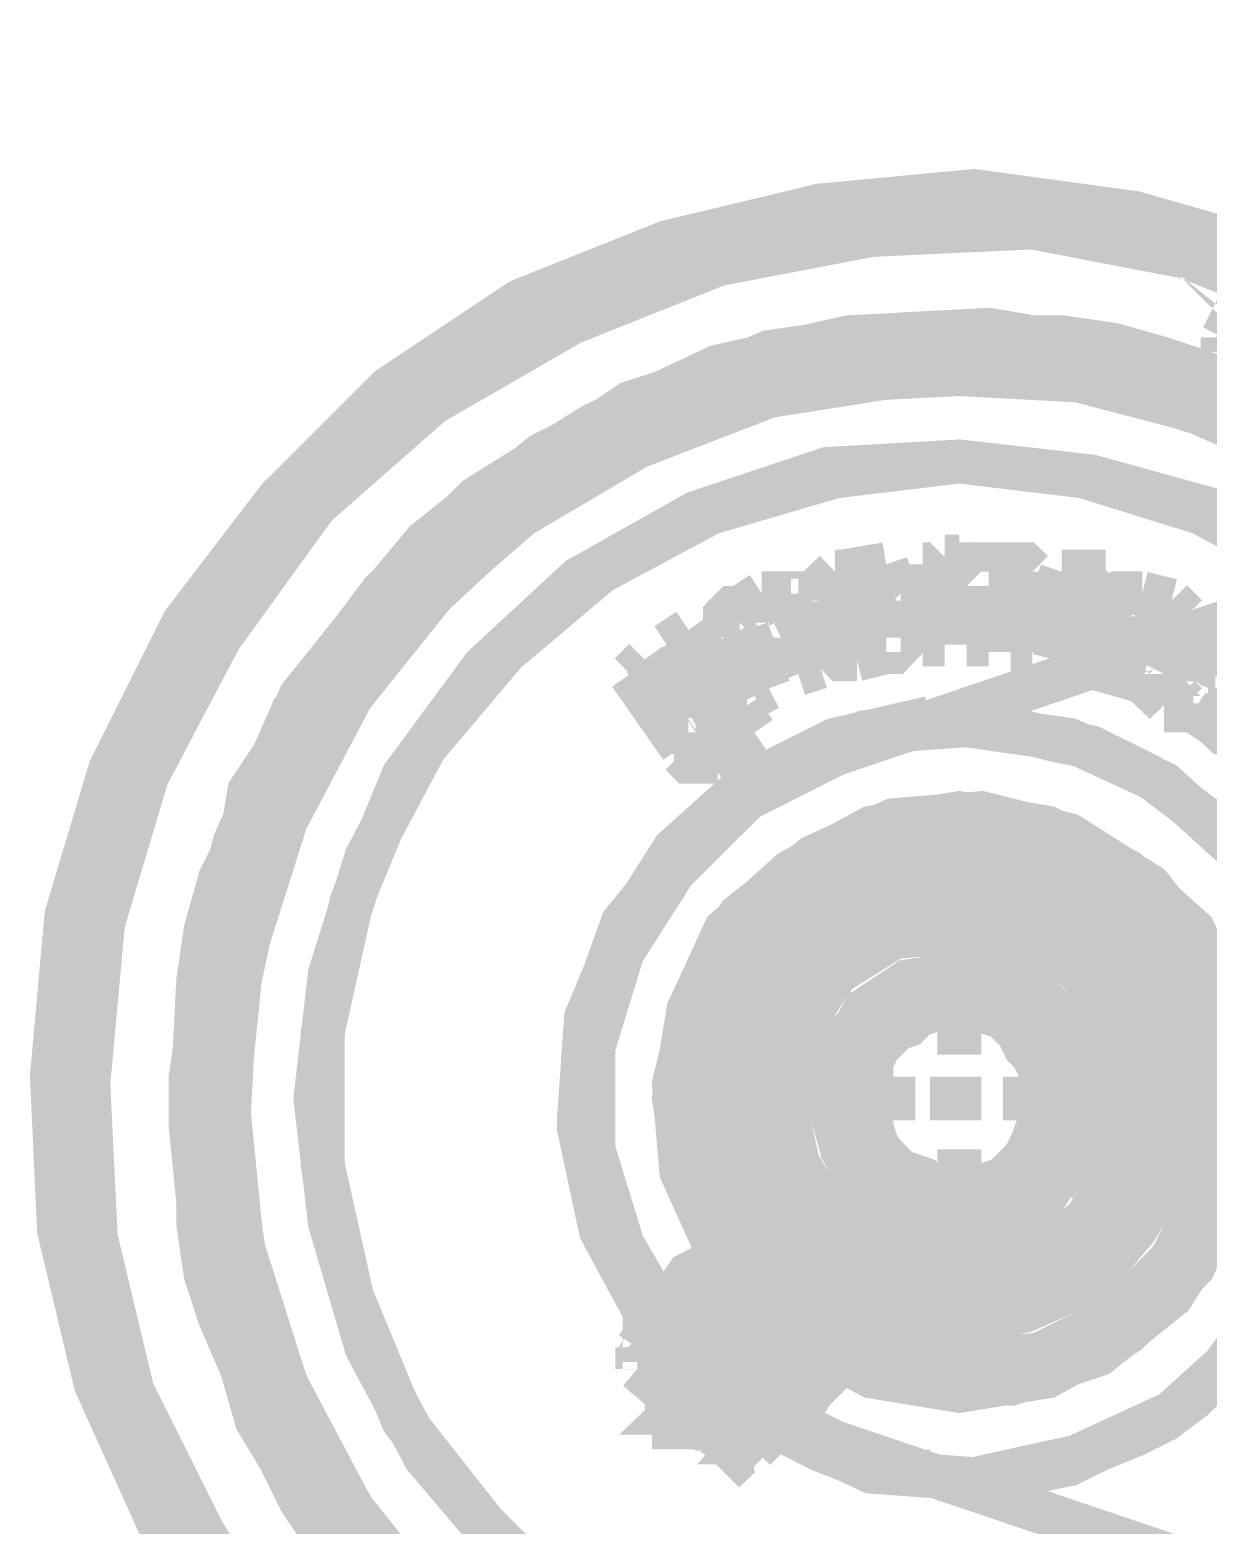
# Model space of a CAD drawing. Extents: x 0.1 to 11.6, y 0.3 to 16.2.
# Drawn here: x 7.9133 to 8.1817, y 12.2961 to 12.6367 of the extents above; entities that cross this region are included whole.
import ezdxf

# ---------------------------------------------------------------- set-up
doc = ezdxf.new("R2010")
doc.units = 0
doc.header["$MEASUREMENT"] = 0

msp = doc.modelspace()

# ---------------------------------------------------------------- linework, layer by layer
at = {"color": 0, "const_width": 0.01}
for points in [[(8.56836, 12.6317), (8.09668, 12.4717), (8.07667, 12.4616), (8.06, 12.445), (8.04833, 12.4267), (8.04167, 12.405), (8.04167, 12.3817), (8.04833, 12.36), (8.06, 12.34), (8.07667, 12.325), (8.09668, 12.315), (8.52001, 12.1717)], [(8.25999, 12.5483), (8.23167, 12.57), (8.19997, 12.585), (8.16499, 12.595), (8.12831, 12.6), (8.09332, 12.5967), (8.05832, 12.5883), (8.02501, 12.575), (7.99501, 12.555), (7.97, 12.53), (7.94835, 12.5017), (7.93164, 12.4683), (7.92165, 12.435), (7.91835, 12.3983), (7.91997, 12.3633), (7.92833, 12.3283), (7.94336, 12.295), (7.96332, 12.265)], [(8.25999, 12.5467), (8.23167, 12.5684), (8.19997, 12.585), (8.16499, 12.595), (8.12999, 12.5983), (8.09332, 12.5967), (8.05832, 12.5883), (8.02669, 12.5733), (7.99669, 12.5533), (7.97, 12.53), (7.94835, 12.5), (7.93332, 12.4683), (7.92165, 12.435), (7.91835, 12.3983), (7.91997, 12.3633), (7.92833, 12.3283), (7.94336, 12.295), (7.96332, 12.265)], [(8.26167, 12.5483), (8.26167, 12.5467), (8.25999, 12.5467), (8.23167, 12.5684), (8.19997, 12.5833), (8.16499, 12.5933), (8.12999, 12.5983), (8.095, 12.595), (8.06, 12.5866), (8.02669, 12.5733), (7.99669, 12.5533), (7.97168, 12.5283), (7.94997, 12.5), (7.93332, 12.4683), (7.92333, 12.4333), (7.91997, 12.3983), (7.92165, 12.3617), (7.93001, 12.3283), (7.94499, 12.295), (7.965, 12.265), (7.98833, 12.2383)], [(7.96669, 12.2717), (7.94835, 12.3017), (7.93332, 12.3333), (7.92665, 12.3683), (7.92503, 12.405), (7.93001, 12.44), (7.94168, 12.4733), (7.95833, 12.505), (7.98167, 12.5333), (8.00836, 12.555), (8.03999, 12.5733), (8.07335, 12.5866), (8.10835, 12.5917), (8.14333, 12.5917), (8.17833, 12.585), (8.21164, 12.5717), (8.24164, 12.5533), (8.26833, 12.53)], [(8.26335, 12.5167), (8.25999, 12.52), (8.25836, 12.5217), (8.26833, 12.53), (8.24164, 12.5533), (8.21001, 12.5717), (8.17665, 12.585), (8.14165, 12.5917), (8.10499, 12.59), (8.06999, 12.5833), (8.03668, 12.57), (8.00499, 12.5517), (7.97835, 12.5283), (7.95665, 12.4983), (7.94, 12.4667), (7.93001, 12.4333), (7.92665, 12.3967), (7.92833, 12.3617), (7.93668, 12.3267), (7.95335, 12.2933), (7.97331, 12.2633)], [(8.21832, 12.54), (8.24333, 12.52), (8.24001, 12.5233)], [(8.19168, 12.5767), (8.19, 12.5767), (8.185, 12.5667)], [(8.00168, 12.2683), (7.97999, 12.2933), (7.965, 12.3233), (7.95335, 12.3533), (7.94997, 12.3867), (7.95167, 12.42), (7.96001, 12.4517), (7.97331, 12.4817), (7.99333, 12.5084), (7.99333, 12.5084), (8.01497, 12.53), (8.04167, 12.5467), (8.06999, 12.56), (8.09999, 12.5667), (8.13167, 12.5684), (8.16168, 12.5633), (8.19168, 12.555)], [(8.19168, 12.555), (8.18164, 12.5583), (8.17165, 12.5617), (8.16, 12.565), (8.14833, 12.5667), (8.13835, 12.5667), (8.12668, 12.5667), (8.11501, 12.5667), (8.10499, 12.5667), (8.09332, 12.565), (8.08165, 12.5633), (8.06999, 12.5583), (8.06, 12.555), (8.05003, 12.5517), (8.03999, 12.545), (8.03, 12.54), (8.02165, 12.5333), (8.01167, 12.5267), (8.00331, 12.52), (7.99501, 12.51), (7.98833, 12.5017), (7.98167, 12.4933), (7.97499, 12.485), (7.97, 12.4733), (7.96332, 12.4633), (7.96164, 12.4533), (7.95665, 12.4434), (7.95335, 12.4316), (7.95167, 12.42), (7.95167, 12.41), (7.94997, 12.3983), (7.94997, 12.3867), (7.95167, 12.3767), (7.95167, 12.365), (7.95335, 12.3533), (7.95665, 12.3433), (7.96164, 12.3317), (7.965, 12.32), (7.97, 12.3117), (7.97499, 12.3017), (7.98167, 12.2917), (7.98833, 12.2833)], [(8.185, 12.5667), (8.18668, 12.5667)], [(8.18668, 12.5633), (8.18668, 12.565), (8.185, 12.565), (8.185, 12.5667)], [(7.98833, 12.29), (7.98335, 12.3), (7.97667, 12.3083), (7.97168, 12.32), (7.96669, 12.33), (7.96332, 12.34), (7.96001, 12.35), (7.95833, 12.3617), (7.95503, 12.3717), (7.95503, 12.3834), (7.95335, 12.3933), (7.95503, 12.405), (7.95503, 12.415), (7.95833, 12.4267), (7.96001, 12.4383), (7.96332, 12.45), (7.96669, 12.46), (7.97331, 12.47), (7.97667, 12.4783), (7.98335, 12.4883), (7.99001, 12.4967), (7.99832, 12.5067), (8.00499, 12.5133), (8.01167, 12.52), (8.02165, 12.5283), (8.03, 12.535), (8.03999, 12.5417), (8.05003, 12.545), (8.06, 12.55), (8.06999, 12.555), (8.08165, 12.5566), (8.09169, 12.56), (8.10335, 12.5617), (8.11333, 12.5633), (8.125, 12.5633), (8.13667, 12.5633), (8.14665, 12.5617), (8.15831, 12.56), (8.16835, 12.5566), (8.17833, 12.555), (8.19, 12.55)], [(8.18832, 12.5483), (8.17833, 12.5533), (8.16667, 12.555), (8.15668, 12.5583), (8.14501, 12.56), (8.13499, 12.5617), (8.12332, 12.5617), (8.11333, 12.5617), (8.10167, 12.56), (8.09, 12.5583), (8.08003, 12.555), (8.06999, 12.5533), (8.05832, 12.5483), (8.04833, 12.5433), (8.03836, 12.5384), (8.03, 12.5317), (8.02001, 12.5267), (8.01167, 12.52), (8.00331, 12.5117), (7.99669, 12.5033), (7.98833, 12.495), (7.98335, 12.485), (7.97667, 12.475), (7.97168, 12.465), (7.96669, 12.455), (7.96332, 12.445), (7.96164, 12.435), (7.95833, 12.4233), (7.95665, 12.4134), (7.95503, 12.4017), (7.95503, 12.39), (7.95665, 12.38), (7.95665, 12.3666), (7.96001, 12.3567), (7.96332, 12.345), (7.965, 12.335), (7.97, 12.325), (7.97499, 12.315), (7.97999, 12.3066), (7.98665, 12.2967), (7.99333, 12.2867)], [(8.01335, 12.2683), (7.99164, 12.2917), (7.97331, 12.32), (7.96332, 12.3517), (7.95665, 12.3834), (7.95833, 12.4167), (7.96669, 12.4483), (7.97999, 12.4783), (8, 12.505), (8.02333, 12.5267), (8.05165, 12.5433), (8.08165, 12.555), (8.11501, 12.56), (8.14833, 12.5583), (8.18001, 12.5517), (8.21001, 12.5367)], [(8.18832, 12.5467), (8.15668, 12.5566), (8.125, 12.5583), (8.09169, 12.5566), (8.06168, 12.5467), (8.03168, 12.5317), (8.00667, 12.51), (7.98665, 12.485), (7.97168, 12.4567), (7.96164, 12.425), (7.95833, 12.3933), (7.96164, 12.36), (7.97168, 12.3283), (7.98665, 12.3), (8.00667, 12.275)], [(8.23335, 12.5183), (8.20833, 12.5367), (8.17833, 12.55), (8.14665, 12.5583), (8.11333, 12.5583), (8.08165, 12.5533), (8.05165, 12.5417), (8.02333, 12.525), (8, 12.5033), (7.97999, 12.4767), (7.96669, 12.4467), (7.96001, 12.415), (7.95833, 12.3834), (7.96332, 12.35), (7.97499, 12.32), (7.99164, 12.2917), (8.01335, 12.2683)], [(8.20503, 12.5133), (8.18001, 12.5267), (8.15332, 12.535), (8.125, 12.5384), (8.09668, 12.535), (8.06836, 12.5267), (8.04335, 12.5133), (8.02165, 12.495), (8.00331, 12.4733), (7.99001, 12.4483), (7.98167, 12.4217), (7.97835, 12.3933), (7.98167, 12.365), (7.99001, 12.3366), (8.00331, 12.3117), (8.02165, 12.29)], [(8.21001, 12.51), (8.185, 12.5267), (8.155, 12.535), (8.125, 12.5384), (8.095, 12.5367), (8.065, 12.5267), (8.03836, 12.5117), (8.01665, 12.4916), (7.99832, 12.4667), (7.98665, 12.4383), (7.97999, 12.4083), (7.97999, 12.3783), (7.98665, 12.3483), (7.99832, 12.32), (8.01665, 12.2967), (8.03836, 12.275), (8.065, 12.26), (8.095, 12.2517), (8.125, 12.2483), (8.155, 12.2517), (8.185, 12.2617), (8.21001, 12.2767)], [(8.09831, 12.5133), (8.10835, 12.515)], [(8.10835, 12.515), (8.11003, 12.51)], [(8.11664, 12.515), (8.11833, 12.515), (8.12001, 12.515), (8.12169, 12.5167)], [(8.11664, 12.5117), (8.11664, 12.5133), (8.11664, 12.515)], [(8.12169, 12.5167), (8.125, 12.5167)], [(8.125, 12.5167), (8.12668, 12.515), (8.12831, 12.515), (8.12999, 12.5133)], [(8.12999, 12.5133), (8.12999, 12.515), (8.13167, 12.515), (8.13336, 12.515)], [(8.13336, 12.515), (8.13667, 12.515)], [(8.13667, 12.515), (8.13835, 12.515), (8.13997, 12.515), (8.14165, 12.5133)], [(8.09332, 12.5084), (8.09332, 12.51), (8.095, 12.5117), (8.09668, 12.5133)], [(8.09668, 12.5133), (8.09831, 12.5133)], [(8.11664, 12.4967), (8.11664, 12.5117)], [(8.12332, 12.5117), (8.12169, 12.5117), (8.12169, 12.51)], [(8.125, 12.5117), (8.12332, 12.5117)], [(8.12668, 12.51), (8.125, 12.5117)], [(8.14165, 12.5133), (8.14165, 12.5117), (8.14165, 12.51)], [(8.14665, 12.5084), (8.14833, 12.5133)], [(8.14833, 12.5133), (8.15169, 12.5133)], [(8.15169, 12.5133), (8.15332, 12.5133), (8.15332, 12.5117), (8.155, 12.51), (8.155, 12.5084), (8.155, 12.5067)], [(8.07497, 12.505), (8.08003, 12.5084)], [(8.08003, 12.5084), (8.08333, 12.5084), (8.08501, 12.5084), (8.08501, 12.5067), (8.08664, 12.5067)], [(8.09332, 12.5067), (8.09332, 12.5084)], [(8.09999, 12.5084), (8.09831, 12.5084), (8.09831, 12.5067)], [(8.09831, 12.5067), (8.10499, 12.5084)], [(8.11003, 12.51), (8.09999, 12.5084)], [(8.10499, 12.5084), (8.10835, 12.5084), (8.11003, 12.5067)], [(8.12169, 12.51), (8.12169, 12.4967)], [(8.12668, 12.4967), (8.12668, 12.51)], [(8.13167, 12.51), (8.13167, 12.4967)], [(8.13336, 12.51), (8.13167, 12.51)], [(8.13499, 12.51), (8.13336, 12.51)], [(8.13667, 12.51), (8.13499, 12.51)], [(8.13667, 12.495), (8.13667, 12.51)], [(8.14165, 12.51), (8.14165, 12.495)], [(8.14833, 12.5084), (8.14665, 12.5084)], [(8.15001, 12.5067), (8.15001, 12.5084), (8.14833, 12.5084)], [(8.16, 12.5067), (8.16168, 12.5084), (8.16336, 12.5084)], [(8.16336, 12.5084), (8.16499, 12.5084), (8.16667, 12.5084)], [(8.16667, 12.5084), (8.17333, 12.5067)], [(8.07167, 12.5), (8.07167, 12.5017), (8.07167, 12.5033), (8.07335, 12.505), (8.07497, 12.505)], [(8.08664, 12.5067), (8.08664, 12.505)], [(8.08664, 12.505), (8.09332, 12.4916)], [(8.095, 12.4967), (8.09332, 12.5067)], [(8.09831, 12.5067), (8.09999, 12.5067)], [(8.11003, 12.5067), (8.11003, 12.505), (8.11165, 12.5033)], [(8.14665, 12.4933), (8.15001, 12.5067)], [(8.155, 12.5067), (8.15169, 12.4933)], [(8.15831, 12.5017), (8.16, 12.5067)], [(8.17333, 12.5067), (8.17503, 12.505), (8.17665, 12.5033)], [(8.07835, 12.5017), (8.07667, 12.5)], [(8.08165, 12.5017), (8.07835, 12.5017)], [(8.08333, 12.5017), (8.08333, 12.5033), (8.08165, 12.5033), (8.08165, 12.5017)], [(8.08832, 12.49), (8.08333, 12.5017)], [(8.09999, 12.5017), (8.09999, 12.4983)], [(8.10167, 12.5017), (8.09999, 12.5017)], [(8.10667, 12.5033), (8.10167, 12.5017)], [(8.10667, 12.5), (8.10667, 12.5033)], [(8.11165, 12.5033), (8.11165, 12.5)], [(8.16835, 12.4933), (8.15831, 12.5017)], [(8.16499, 12.5033), (8.16997, 12.4983)], [(8.16499, 12.5033), (8.16667, 12.5033)], [(8.16667, 12.5033), (8.16499, 12.5033)], [(8.16997, 12.5017), (8.16667, 12.5033)], [(8.17165, 12.5017), (8.16997, 12.5017)], [(8.17165, 12.5), (8.17165, 12.5017)], [(8.17665, 12.5033), (8.17665, 12.5017), (8.17665, 12.5)], [(8.05832, 12.4967), (8.06332, 12.5)], [(8.06332, 12.5), (8.07167, 12.4883)], [(8.07167, 12.4983), (8.07167, 12.5)], [(8.07835, 12.485), (8.07167, 12.4983)], [(8.07667, 12.5), (8.08165, 12.4867)], [(8.09999, 12.4983), (8.10167, 12.4983)], [(8.10167, 12.4983), (8.10667, 12.4983)], [(8.10667, 12.4983), (8.10667, 12.5), (8.10835, 12.5), (8.10667, 12.5)], [(8.11165, 12.5), (8.11165, 12.4983), (8.11165, 12.4967), (8.11003, 12.495), (8.10835, 12.495)], [(8.16997, 12.4983), (8.17165, 12.5)], [(8.17665, 12.5), (8.17165, 12.49)], [(8.06668, 12.4867), (8.05832, 12.4967)], [(8.10167, 12.4933), (8.09831, 12.4933), (8.09668, 12.495), (8.095, 12.4967)], [(8.10835, 12.495), (8.10167, 12.4933)], [(8.12169, 12.4967), (8.11664, 12.4967)], [(8.13167, 12.4967), (8.12668, 12.4967)], [(8.14165, 12.495), (8.13667, 12.495)], [(8.155, 12.4916), (8.15668, 12.4967)], [(8.15668, 12.4967), (8.16667, 12.4933)], [(8.17665, 12.49), (8.18164, 12.4967)], [(8.18164, 12.4967), (8.18668, 12.4933)], [(8.05003, 12.49), (8.05333, 12.4933)], [(8.05333, 12.4933), (8.06168, 12.4817)], [(8.09332, 12.4916), (8.08832, 12.49)], [(8.15169, 12.4933), (8.14665, 12.4933)], [(8.16667, 12.4883), (8.155, 12.4916)], [(8.16667, 12.4933), (8.16835, 12.4933)], [(8.16835, 12.4933), (8.16997, 12.4933)], [(8.18668, 12.4933), (8.18164, 12.4867)], [(8.06168, 12.4733), (8.05003, 12.49)], [(8.07167, 12.4883), (8.07167, 12.4867), (8.07167, 12.485)], [(8.16997, 12.4883), (8.16835, 12.4867), (8.16667, 12.4883)], [(8.17165, 12.49), (8.17165, 12.4883), (8.16997, 12.4883)], [(8.17503, 12.485), (8.17503, 12.4867), (8.17665, 12.4883)], [(8.17665, 12.4883), (8.17665, 12.49)], [(8.06668, 12.4833), (8.06668, 12.485), (8.06668, 12.4867)], [(8.07167, 12.485), (8.07167, 12.4833), (8.07167, 12.4817)], [(8.08165, 12.4867), (8.07835, 12.485)], [(8.17665, 12.4833), (8.17503, 12.485)], [(8.18164, 12.4867), (8.18164, 12.485), (8.18332, 12.485)], [(8.18332, 12.485), (8.18668, 12.4833)], [(8.06168, 12.4817), (8.06332, 12.4817)], [(8.06332, 12.4817), (8.06668, 12.4833)], [(8.06668, 12.4767), (8.07497, 12.4817)], [(8.07167, 12.4817), (8.06999, 12.48)], [(8.07497, 12.4817), (8.07835, 12.4767)], [(8.17833, 12.4817), (8.17665, 12.4817), (8.17665, 12.4833)], [(8.18332, 12.4783), (8.17833, 12.4817)], [(8.11833, 12.3083), (8.11664, 12.3083), (8.11003, 12.3083), (8.10167, 12.31), (8.09332, 12.3133), (8.08664, 12.3167), (8.08003, 12.32), (8.07335, 12.3233), (8.06836, 12.33), (8.05333, 12.3467), (8.04335, 12.3666), (8.03836, 12.3883), (8.03999, 12.4117), (8.04833, 12.4316), (8.06, 12.45), (8.07667, 12.465), (8.09668, 12.475), (8.11833, 12.48)], [(8.05664, 12.3417), (8.06168, 12.3467), (8.065, 12.35), (8.06668, 12.3533), (8.06836, 12.355), (8.06999, 12.355), (8.06999, 12.3567), (8.06999, 12.3583), (8.06836, 12.3567), (8.06668, 12.355), (8.06332, 12.3533), (8.06, 12.3483), (8.05501, 12.3417), (8.04335, 12.3633), (8.03836, 12.3867), (8.03999, 12.41), (8.04833, 12.4333), (8.06332, 12.4517), (8.08165, 12.4667), (8.10335, 12.4767), (8.12668, 12.4783), (8.15001, 12.475), (8.17165, 12.465), (8.19, 12.4483)], [(8.06999, 12.48), (8.065, 12.4767)], [(8.12001, 12.4783), (8.12332, 12.4783), (8.13167, 12.4783), (8.13997, 12.4767), (8.14665, 12.475), (8.155, 12.4733), (8.16168, 12.47), (8.16835, 12.4667), (8.17503, 12.4616), (8.18164, 12.4567), (8.18668, 12.4517)], [(8.18668, 12.4767), (8.185, 12.4767), (8.18332, 12.4783)], [(8.065, 12.4767), (8.06668, 12.4767)], [(8.065, 12.4767), (8.065, 12.475), (8.06668, 12.475), (8.06668, 12.4767)], [(8.07835, 12.4767), (8.06836, 12.47)], [(8.06168, 12.4717), (8.06168, 12.4733)], [(8.06836, 12.47), (8.06668, 12.47), (8.065, 12.47), (8.06332, 12.47), (8.06168, 12.4717)], [(8.06836, 12.47), (8.06999, 12.47)], [(8.07167, 12.355), (8.07667, 12.35), (8.08165, 12.3433), (8.08165, 12.345), (8.07667, 12.35), (8.07335, 12.355), (8.07167, 12.355), (8.07167, 12.3567), (8.06999, 12.3583), (8.06168, 12.3767), (8.06, 12.3967), (8.065, 12.4167), (8.07497, 12.435), (8.09169, 12.4483), (8.11003, 12.4567), (8.12999, 12.4583), (8.15001, 12.4533), (8.16835, 12.4417), (8.18164, 12.425), (8.18832, 12.4067)], [(8.25168, 12.2733), (8.24333, 12.265), (8.26497, 12.2884)], [(8.095, 12.4183), (8.09668, 12.4217), (8.10167, 12.425), (8.10499, 12.4283), (8.11003, 12.43), (8.11501, 12.4316), (8.12169, 12.4316), (8.12668, 12.4316), (8.13167, 12.4316), (8.13667, 12.43), (8.14165, 12.4283), (8.14665, 12.425), (8.15169, 12.4233), (8.16, 12.41), (8.16499, 12.395), (8.16168, 12.38), (8.155, 12.3666), (8.14165, 12.3567), (8.12668, 12.3533), (8.11165, 12.355), (8.09831, 12.3633)], [(8.14665, 12.3733), (8.15332, 12.3834), (8.155, 12.395), (8.15169, 12.405), (8.14501, 12.415), (8.13336, 12.4217), (8.12001, 12.4217), (8.10835, 12.4167), (8.09831, 12.4067), (8.095, 12.395), (8.09831, 12.3817), (8.10499, 12.37)], [(8.125, 12.4033), (8.125, 12.42)], [(8.125, 12.3983), (8.125, 12.3933), (8.12831, 12.3933)], [(8.11501, 12.3933), (8.09668, 12.3933)], [(8.125, 12.3883), (8.125, 12.3933), (8.11833, 12.3933)], [(8.13499, 12.3933), (8.15332, 12.3933)], [(8.19, 12.385), (8.185, 12.3666), (8.17333, 12.3483), (8.15668, 12.335), (8.13667, 12.3283), (8.11664, 12.3283), (8.09668, 12.3333), (8.09668, 12.335), (8.095, 12.335), (8.095, 12.3366), (8.09332, 12.3366), (8.08664, 12.34), (8.08165, 12.345)], [(8.125, 12.3817), (8.125, 12.365)], [(8.09169, 12.3633), (8.07335, 12.3417)], [(8.09169, 12.3633), (8.09169, 12.3617), (8.09332, 12.3617), (8.09332, 12.36), (8.095, 12.36)], [(8.06999, 12.355), (8.07167, 12.355), (8.07167, 12.3567), (8.06999, 12.3583)], [(8.07167, 12.3567), (8.06999, 12.3583)], [(8.095, 12.36), (8.09668, 12.3583), (8.09831, 12.3567), (8.09999, 12.3567)], [(8.07335, 12.355), (8.07167, 12.355), (8.05333, 12.3333)], [(8.06999, 12.355), (8.05333, 12.3366)], [(8.07167, 12.355), (8.06999, 12.355)], [(8.08003, 12.335), (8.09999, 12.3567)], [(8.05501, 12.3417), (8.05165, 12.3366)], [(8.05333, 12.3366), (8.05664, 12.3417), (8.05501, 12.3417)], [(8.07667, 12.3267), (8.07497, 12.3283), (8.07335, 12.33), (8.07335, 12.3317), (8.07335, 12.3333), (8.07497, 12.3366), (8.07667, 12.3333), (8.07835, 12.33)], [(8.08165, 12.3433), (8.08664, 12.34), (8.09332, 12.3366)], [(8.07335, 12.3133), (8.05333, 12.3333), (8.05333, 12.3317), (8.05165, 12.3317)], [(8.06836, 12.3383), (8.06668, 12.3366), (8.06332, 12.335), (8.06168, 12.3317)], [(8.06836, 12.3383), (8.07167, 12.3383), (8.07497, 12.3366)], [(8.06999, 12.3383), (8.07167, 12.3366), (8.07335, 12.3366), (8.07497, 12.335)], [(8.19168, 12.3383), (8.17333, 12.3217), (8.15169, 12.3117), (8.12831, 12.3066), (8.10499, 12.3083), (8.08333, 12.3184), (8.08832, 12.3217), (8.09169, 12.3267), (8.095, 12.33), (8.09668, 12.3317), (8.09668, 12.3333), (8.095, 12.3333), (8.095, 12.335)], [(8.05165, 12.3366), (8.05165, 12.335), (8.05165, 12.3333), (8.05165, 12.3317)], [(8.05333, 12.3333), (8.05333, 12.335), (8.05333, 12.3366), (8.05165, 12.3366)], [(8.065, 12.325), (8.06668, 12.3283), (8.065, 12.3317), (8.06332, 12.335)], [(8.065, 12.3366), (8.06668, 12.335), (8.06836, 12.335), (8.06999, 12.3333), (8.07335, 12.3333)], [(8.095, 12.335), (8.07667, 12.315), (8.07835, 12.315), (8.07835, 12.3133)], [(8.07335, 12.3133), (8.09332, 12.3366)], [(8.07497, 12.335), (8.07667, 12.3333), (8.07667, 12.3317)], [(8.09332, 12.3366), (8.09332, 12.335), (8.095, 12.335), (8.09668, 12.335)], [(8.09668, 12.335), (8.09831, 12.335)], [(8.18832, 12.3366), (8.18332, 12.33), (8.17833, 12.325), (8.17165, 12.32), (8.16499, 12.3167), (8.15668, 12.3133), (8.15001, 12.31), (8.14165, 12.3083), (8.13336, 12.3066), (8.12668, 12.3066), (8.12001, 12.3066)], [(8.05165, 12.3317), (8.07335, 12.3133)], [(8.065, 12.3317), (8.06332, 12.3317), (8.06168, 12.33), (8.06, 12.33), (8.06, 12.3283), (8.05832, 12.3283), (8.05832, 12.3267)], [(8.065, 12.325), (8.06332, 12.3267), (8.06332, 12.3283), (8.06168, 12.33), (8.06168, 12.3317)], [(8.095, 12.3333), (8.095, 12.3317), (8.09169, 12.33), (8.09, 12.3267), (8.08664, 12.3233), (8.08165, 12.32), (8.08165, 12.3184), (8.08333, 12.3184)], [(8.06168, 12.33), (8.06332, 12.33)], [(8.06168, 12.33), (8.06332, 12.33)], [(8.065, 12.325), (8.06668, 12.3233), (8.06836, 12.3233), (8.06999, 12.3233), (8.07167, 12.3233), (8.07497, 12.325), (8.06999, 12.3267), (8.06668, 12.3283)], [(8.07835, 12.33), (8.07667, 12.3267), (8.07497, 12.325)], [(8.065, 12.3184), (8.06668, 12.3184), (8.06668, 12.32), (8.06668, 12.3217), (8.065, 12.3233), (8.065, 12.325), (8.06332, 12.325), (8.06168, 12.3267), (8.06, 12.3267), (8.05832, 12.325), (8.05832, 12.3233)], [(8.05832, 12.325), (8.05832, 12.3233)], [(8.06999, 12.32), (8.06999, 12.3217), (8.06999, 12.3233), (8.07167, 12.3233), (8.07167, 12.325), (8.06999, 12.3267)], [(8.05832, 12.3233), (8.05832, 12.3217), (8.06, 12.32)], [(8.06999, 12.3217), (8.06999, 12.3233)], [(8.06999, 12.3233), (8.07167, 12.3233)], [(8.06, 12.32), (8.06, 12.3184), (8.06168, 12.3184), (8.06332, 12.3184), (8.065, 12.3184)], [(8.06332, 12.3184), (8.06668, 12.3184)], [(8.06836, 12.3184), (8.06836, 12.32), (8.06999, 12.32)], [(8.07667, 12.315), (8.08165, 12.32)], [(8.07835, 12.3133), (8.08333, 12.3184)], [(8.07667, 12.315), (8.07497, 12.3133), (8.07335, 12.3133)], [(8.07335, 12.3133), (8.07497, 12.3117), (8.07667, 12.3133), (8.07835, 12.3133)]]:
    msp.add_lwpolyline(points, dxfattribs=at)
for points in [[(8.125, 12.3267), (8.14501, 12.33), (8.16336, 12.34), (8.17833, 12.355), (8.18668, 12.3733), (8.19, 12.3933), (8.18668, 12.4134), (8.17833, 12.4316), (8.16336, 12.445), (8.14501, 12.455), (8.125, 12.4583), (8.10499, 12.455), (8.08664, 12.445), (8.07167, 12.4316), (8.06332, 12.4134), (8.06, 12.3933), (8.06332, 12.3733), (8.07167, 12.355), (8.08664, 12.34), (8.10499, 12.33), (8.125, 12.3267)], [(8.125, 12.33), (8.14333, 12.3333), (8.16168, 12.3417), (8.17503, 12.3567), (8.185, 12.3733), (8.18668, 12.3933), (8.185, 12.4117), (8.17503, 12.43), (8.16168, 12.4434), (8.14333, 12.4517), (8.125, 12.455), (8.10499, 12.4517), (8.08832, 12.4434), (8.07497, 12.43), (8.065, 12.4117), (8.06168, 12.3933), (8.065, 12.3733), (8.07497, 12.3567), (8.08832, 12.3417), (8.10499, 12.3333), (8.125, 12.33)], [(8.125, 12.3333), (8.14333, 12.335), (8.16, 12.3433), (8.17333, 12.3567), (8.18164, 12.3733), (8.185, 12.3933), (8.18164, 12.4117), (8.17333, 12.4283), (8.16, 12.4417), (8.14333, 12.45), (8.125, 12.4533), (8.10667, 12.45), (8.09, 12.4417), (8.07667, 12.4283), (8.06836, 12.4117), (8.065, 12.3933), (8.06836, 12.3733), (8.07667, 12.3567), (8.09, 12.3433), (8.10667, 12.335), (8.125, 12.3333)], [(8.125, 12.3417), (8.13997, 12.345), (8.155, 12.3517), (8.16499, 12.3633), (8.17333, 12.3767), (8.17503, 12.3933), (8.17333, 12.4083), (8.16499, 12.4233), (8.155, 12.4333), (8.13997, 12.4417), (8.125, 12.4434), (8.10835, 12.4417), (8.095, 12.4333), (8.08333, 12.4233), (8.07667, 12.4083), (8.07335, 12.3933), (8.07667, 12.3767), (8.08333, 12.3633), (8.095, 12.3517), (8.10835, 12.345), (8.125, 12.3417)], [(8.125, 12.345), (8.13997, 12.3467), (8.15332, 12.355), (8.16336, 12.365), (8.16997, 12.3783), (8.17165, 12.3933), (8.16997, 12.4067), (8.16336, 12.42), (8.15332, 12.4316), (8.13997, 12.4383), (8.125, 12.44), (8.11003, 12.4383), (8.09668, 12.4316), (8.08664, 12.42), (8.08003, 12.4067), (8.07667, 12.3933), (8.08003, 12.3783), (8.08664, 12.365), (8.09668, 12.355), (8.11003, 12.3467), (8.125, 12.345)], [(8.125, 12.345), (8.13997, 12.3467), (8.15332, 12.355), (8.16336, 12.365), (8.16997, 12.3783), (8.17165, 12.3933), (8.16997, 12.4067), (8.16336, 12.42), (8.15332, 12.4316), (8.13997, 12.4383), (8.125, 12.44), (8.11003, 12.4383), (8.09668, 12.4316), (8.08664, 12.42), (8.08003, 12.4067), (8.07667, 12.3933), (8.08003, 12.3783), (8.08664, 12.365), (8.09668, 12.355), (8.11003, 12.3467), (8.125, 12.345)], [(8.125, 12.3433), (8.13997, 12.3467), (8.15332, 12.3533), (8.16336, 12.3633), (8.17165, 12.3783), (8.17333, 12.3933), (8.17165, 12.4083), (8.16336, 12.4217), (8.15332, 12.4316), (8.13997, 12.4383), (8.125, 12.4417), (8.11003, 12.4383), (8.09668, 12.4316), (8.08501, 12.4217), (8.07835, 12.4083), (8.07667, 12.3933), (8.07835, 12.3783), (8.08501, 12.3633), (8.09668, 12.3533), (8.11003, 12.3467), (8.125, 12.3433)], [(8.125, 12.3467), (8.13997, 12.3483), (8.15169, 12.355), (8.16168, 12.365), (8.16835, 12.3783), (8.17165, 12.3933), (8.16835, 12.4067), (8.16168, 12.42), (8.15169, 12.43), (8.13997, 12.4367), (8.125, 12.44), (8.11003, 12.4367), (8.09668, 12.43), (8.08664, 12.42), (8.08003, 12.4067), (8.07835, 12.3933), (8.08003, 12.3783), (8.08664, 12.365), (8.09668, 12.355), (8.11003, 12.3483), (8.125, 12.3467)], [(8.125, 12.3467), (8.13997, 12.3483), (8.15169, 12.355), (8.16168, 12.365), (8.16835, 12.3783), (8.17165, 12.3933), (8.16835, 12.4067), (8.16168, 12.42), (8.15169, 12.43), (8.13997, 12.4367), (8.125, 12.44), (8.11003, 12.4367), (8.09668, 12.43), (8.08664, 12.42), (8.08003, 12.4067), (8.07835, 12.3933), (8.08003, 12.3783), (8.08664, 12.365), (8.09668, 12.355), (8.11003, 12.3483), (8.125, 12.3467)], [(8.125, 12.3467), (8.13997, 12.3483), (8.15169, 12.355), (8.16168, 12.365), (8.16835, 12.3783), (8.17165, 12.3933), (8.16835, 12.4067), (8.16168, 12.42), (8.15169, 12.43), (8.13997, 12.4367), (8.125, 12.44), (8.11003, 12.4367), (8.09668, 12.43), (8.08664, 12.42), (8.08003, 12.4067), (8.07835, 12.3933), (8.08003, 12.3783), (8.08664, 12.365), (8.09668, 12.355), (8.11003, 12.3483), (8.125, 12.3467)], [(8.125, 12.3467), (8.13997, 12.3483), (8.15169, 12.355), (8.16168, 12.365), (8.16835, 12.3783), (8.17165, 12.3933), (8.16835, 12.4067), (8.16168, 12.42), (8.15169, 12.43), (8.13997, 12.4367), (8.125, 12.44), (8.11003, 12.4367), (8.09668, 12.43), (8.08664, 12.42), (8.08003, 12.4067), (8.07835, 12.3933), (8.08003, 12.3783), (8.08664, 12.365), (8.09668, 12.355), (8.11003, 12.3483), (8.125, 12.3467)], [(8.125, 12.3483), (8.13835, 12.35), (8.15169, 12.3567), (8.16, 12.3666), (8.16667, 12.3783), (8.16997, 12.3933), (8.16667, 12.4067), (8.16, 12.4183), (8.15169, 12.4283), (8.13835, 12.435), (8.125, 12.4367), (8.11165, 12.435), (8.09831, 12.4283), (8.08832, 12.4183), (8.08333, 12.4067), (8.08003, 12.3933), (8.08333, 12.3783), (8.08832, 12.3666), (8.09831, 12.3567), (8.11165, 12.35), (8.125, 12.3483)], [(8.125, 12.3483), (8.13835, 12.35), (8.15169, 12.3567), (8.16168, 12.3666), (8.16835, 12.3783), (8.16997, 12.3933), (8.16835, 12.4067), (8.16168, 12.42), (8.15169, 12.4283), (8.13835, 12.435), (8.125, 12.4383), (8.11165, 12.435), (8.09831, 12.4283), (8.08832, 12.42), (8.08165, 12.4067), (8.08003, 12.3933), (8.08165, 12.3783), (8.08832, 12.3666), (8.09831, 12.3567), (8.11165, 12.35), (8.125, 12.3483)], [(8.125, 12.35), (8.13835, 12.3517), (8.15001, 12.3583), (8.16, 12.3666), (8.16667, 12.38), (8.16835, 12.3933), (8.16667, 12.4067), (8.16, 12.4183), (8.15001, 12.4283), (8.13835, 12.4333), (8.125, 12.4367), (8.11165, 12.4333), (8.09999, 12.4283), (8.09, 12.4183), (8.08333, 12.4067), (8.08165, 12.3933), (8.08333, 12.38), (8.09, 12.3666), (8.09999, 12.3583), (8.11165, 12.3517), (8.125, 12.35)], [(8.125, 12.3517), (8.13997, 12.3533), (8.155, 12.3633), (8.16336, 12.3767), (8.16667, 12.3933), (8.16336, 12.4083), (8.155, 12.4217), (8.13997, 12.4316), (8.125, 12.435), (8.10835, 12.4316), (8.095, 12.4217), (8.08664, 12.4083), (8.08333, 12.3933), (8.08664, 12.3767), (8.095, 12.3633), (8.10835, 12.3533), (8.125, 12.3517)], [(8.125, 12.3517), (8.13997, 12.3533), (8.155, 12.3633), (8.16336, 12.3767), (8.16667, 12.3933), (8.16336, 12.4083), (8.155, 12.4217), (8.13997, 12.4316), (8.125, 12.435), (8.10835, 12.4316), (8.095, 12.4217), (8.08664, 12.4083), (8.08333, 12.3933), (8.08664, 12.3767), (8.095, 12.3633), (8.10835, 12.3533), (8.125, 12.3517)], [(8.125, 12.3517), (8.13997, 12.3533), (8.155, 12.3633), (8.16336, 12.3767), (8.16667, 12.3933), (8.16336, 12.4083), (8.155, 12.4217), (8.13997, 12.4316), (8.125, 12.435), (8.10835, 12.4316), (8.095, 12.4217), (8.08664, 12.4083), (8.08333, 12.3933), (8.08664, 12.3767), (8.095, 12.3633), (8.10835, 12.3533), (8.125, 12.3517)], [(8.125, 12.3517), (8.13997, 12.3533), (8.155, 12.3633), (8.16336, 12.3767), (8.16667, 12.3933), (8.16336, 12.4083), (8.155, 12.4217), (8.13997, 12.4316), (8.125, 12.435), (8.10835, 12.4316), (8.095, 12.4217), (8.08664, 12.4083), (8.08333, 12.3933), (8.08664, 12.3767), (8.095, 12.3633), (8.10835, 12.3533), (8.125, 12.3517)], [(8.125, 12.3533), (8.13997, 12.3567), (8.15332, 12.365), (8.16168, 12.3783), (8.16499, 12.3933), (8.16168, 12.4083), (8.15332, 12.4217), (8.13997, 12.43), (8.125, 12.4316), (8.11003, 12.43), (8.09668, 12.4217), (8.08832, 12.4083), (8.08501, 12.3933), (8.08832, 12.3783), (8.09668, 12.365), (8.11003, 12.3567), (8.125, 12.3533)], [(8.125, 12.3633), (8.13667, 12.365), (8.14501, 12.3717), (8.15169, 12.3817), (8.155, 12.3933), (8.15169, 12.4033), (8.14501, 12.4134), (8.13667, 12.42), (8.125, 12.4217), (8.11333, 12.42), (8.10335, 12.4134), (8.09831, 12.4033), (8.095, 12.3933), (8.09831, 12.3817), (8.10335, 12.3717), (8.11333, 12.365), (8.125, 12.3633)], [(8.125, 12.365), (8.13499, 12.3666), (8.14501, 12.3733), (8.15001, 12.3817), (8.15169, 12.3933), (8.15001, 12.4033), (8.14501, 12.4117), (8.13499, 12.4183), (8.125, 12.42), (8.11501, 12.4183), (8.10499, 12.4117), (8.09999, 12.4033), (8.09668, 12.3933), (8.09999, 12.3817), (8.10499, 12.3733), (8.11501, 12.3666), (8.125, 12.365)], [(8.125, 12.365), (8.13499, 12.3666), (8.14501, 12.3733), (8.15001, 12.3817), (8.15169, 12.3933), (8.15001, 12.4033), (8.14501, 12.4117), (8.13499, 12.4183), (8.125, 12.42), (8.11501, 12.4183), (8.10499, 12.4117), (8.09999, 12.4033), (8.09668, 12.3933), (8.09999, 12.3817), (8.10499, 12.3733), (8.11501, 12.3666), (8.125, 12.365)], [(8.125, 12.3633), (8.13667, 12.3666), (8.14501, 12.3717), (8.15169, 12.3817), (8.15332, 12.3933), (8.15169, 12.4033), (8.14501, 12.4134), (8.13667, 12.42), (8.125, 12.4217), (8.11333, 12.42), (8.10499, 12.4134), (8.09831, 12.4033), (8.09668, 12.3933), (8.09831, 12.3817), (8.10499, 12.3717), (8.11333, 12.3666), (8.125, 12.3633)], [(8.125, 12.365), (8.13499, 12.3666), (8.14501, 12.3733), (8.15001, 12.3817), (8.15332, 12.3933), (8.15001, 12.4033), (8.14501, 12.4117), (8.13499, 12.4183), (8.125, 12.42), (8.11333, 12.4183), (8.10499, 12.4117), (8.09831, 12.4033), (8.09668, 12.3933), (8.09831, 12.3817), (8.10499, 12.3733), (8.11333, 12.3666), (8.125, 12.365)], [(8.125, 12.3666), (8.13499, 12.3683), (8.14333, 12.375), (8.14833, 12.3834), (8.15001, 12.3933), (8.14833, 12.4033), (8.14333, 12.4117), (8.13499, 12.4167), (8.125, 12.4183), (8.11501, 12.4167), (8.10667, 12.4117), (8.10167, 12.4033), (8.09831, 12.3933), (8.10167, 12.3834), (8.10667, 12.375), (8.11501, 12.3683), (8.125, 12.3666)], [(8.125, 12.37), (8.13667, 12.3733), (8.14501, 12.3817), (8.14665, 12.3933), (8.14501, 12.4033), (8.13667, 12.4117), (8.125, 12.415), (8.11333, 12.4117), (8.10499, 12.4033), (8.10167, 12.3933), (8.10499, 12.3817), (8.11333, 12.3733), (8.125, 12.37)], [(8.125, 12.37), (8.12831, 12.37), (8.13167, 12.3717), (8.13667, 12.3733), (8.13997, 12.3767), (8.14165, 12.38), (8.14333, 12.3817), (8.14501, 12.3867), (8.14665, 12.3917), (8.14665, 12.3933), (8.14665, 12.3983), (8.14501, 12.4033), (8.14333, 12.405), (8.13997, 12.41), (8.13835, 12.4117), (8.13336, 12.415), (8.12999, 12.415), (8.12668, 12.415), (8.12169, 12.415), (8.11664, 12.415), (8.11501, 12.415), (8.11003, 12.4117), (8.10667, 12.41), (8.10499, 12.405), (8.10335, 12.4033), (8.10167, 12.3983), (8.10167, 12.3933), (8.10167, 12.3917), (8.10335, 12.3867), (8.10499, 12.3817), (8.10499, 12.38), (8.10835, 12.3767), (8.11333, 12.3733), (8.11664, 12.3717), (8.12001, 12.37), (8.125, 12.37)], [(8.13835, 12.4083), (8.13499, 12.4117), (8.12999, 12.4134), (8.12831, 12.415), (8.12332, 12.415), (8.11833, 12.415), (8.11664, 12.4134), (8.11333, 12.41), (8.10835, 12.4083), (8.10667, 12.405), (8.10499, 12.4017), (8.10499, 12.3983), (8.10335, 12.3933), (8.10499, 12.39), (8.10499, 12.3867), (8.10667, 12.3817), (8.10835, 12.38), (8.11165, 12.3767), (8.11664, 12.375), (8.11833, 12.3733), (8.12332, 12.3733), (8.12668, 12.3733), (8.12999, 12.3733), (8.13499, 12.375), (8.13835, 12.3783), (8.13997, 12.38), (8.14165, 12.3834), (8.14333, 12.3883), (8.14501, 12.3917), (8.14501, 12.395), (8.14333, 12.4), (8.14165, 12.4033), (8.13997, 12.405), (8.13835, 12.4083)], [(8.07335, 12.335), (8.07835, 12.3333), (8.08003, 12.335), (8.08165, 12.3383), (8.07835, 12.3417), (8.07497, 12.3433), (8.07335, 12.3417), (8.07167, 12.3383), (8.07335, 12.335)], [(8.06836, 12.3283), (8.07167, 12.3267), (8.07335, 12.3267), (8.07667, 12.3283), (8.07667, 12.33), (8.07667, 12.3333), (8.07497, 12.335), (8.07167, 12.3366), (8.06836, 12.3383), (8.06668, 12.3366), (8.065, 12.335), (8.06668, 12.3317), (8.06836, 12.3283)], [(8.07497, 12.335), (8.06999, 12.3383), (8.06668, 12.3366), (8.065, 12.3333), (8.06836, 12.3283), (8.07335, 12.3267), (8.07667, 12.3283), (8.07667, 12.3317), (8.07497, 12.335)], [(8.06, 12.32), (8.065, 12.3184), (8.06836, 12.32), (8.06999, 12.3233), (8.06668, 12.3267), (8.06168, 12.33), (8.05832, 12.3283), (8.05832, 12.325), (8.06, 12.32)], [(8.06332, 12.3233), (8.06668, 12.3217), (8.06836, 12.3217), (8.06999, 12.3233), (8.07167, 12.325), (8.06999, 12.3267), (8.06836, 12.33), (8.06668, 12.33), (8.06332, 12.3317), (8.06168, 12.33), (8.06168, 12.3283), (8.06168, 12.325), (8.06332, 12.3233)], [(8.065, 12.325), (8.06168, 12.3267), (8.05832, 12.325), (8.05832, 12.3217), (8.06, 12.32), (8.06332, 12.3184), (8.065, 12.3184), (8.06668, 12.3217), (8.065, 12.325)], [(8.06, 12.32), (8.06332, 12.3184), (8.065, 12.3184), (8.065, 12.3217), (8.06332, 12.3233), (8.06168, 12.325), (8.05832, 12.325), (8.05832, 12.3217), (8.06, 12.32)], [(8.06332, 12.3233), (8.06168, 12.3233), (8.06, 12.3217), (8.06168, 12.3217), (8.06168, 12.32), (8.06332, 12.32), (8.06332, 12.3217), (8.06332, 12.3233)]]:
    msp.add_lwpolyline(points, close=True, dxfattribs=at)

doc.saveas('drawing.dxf')
